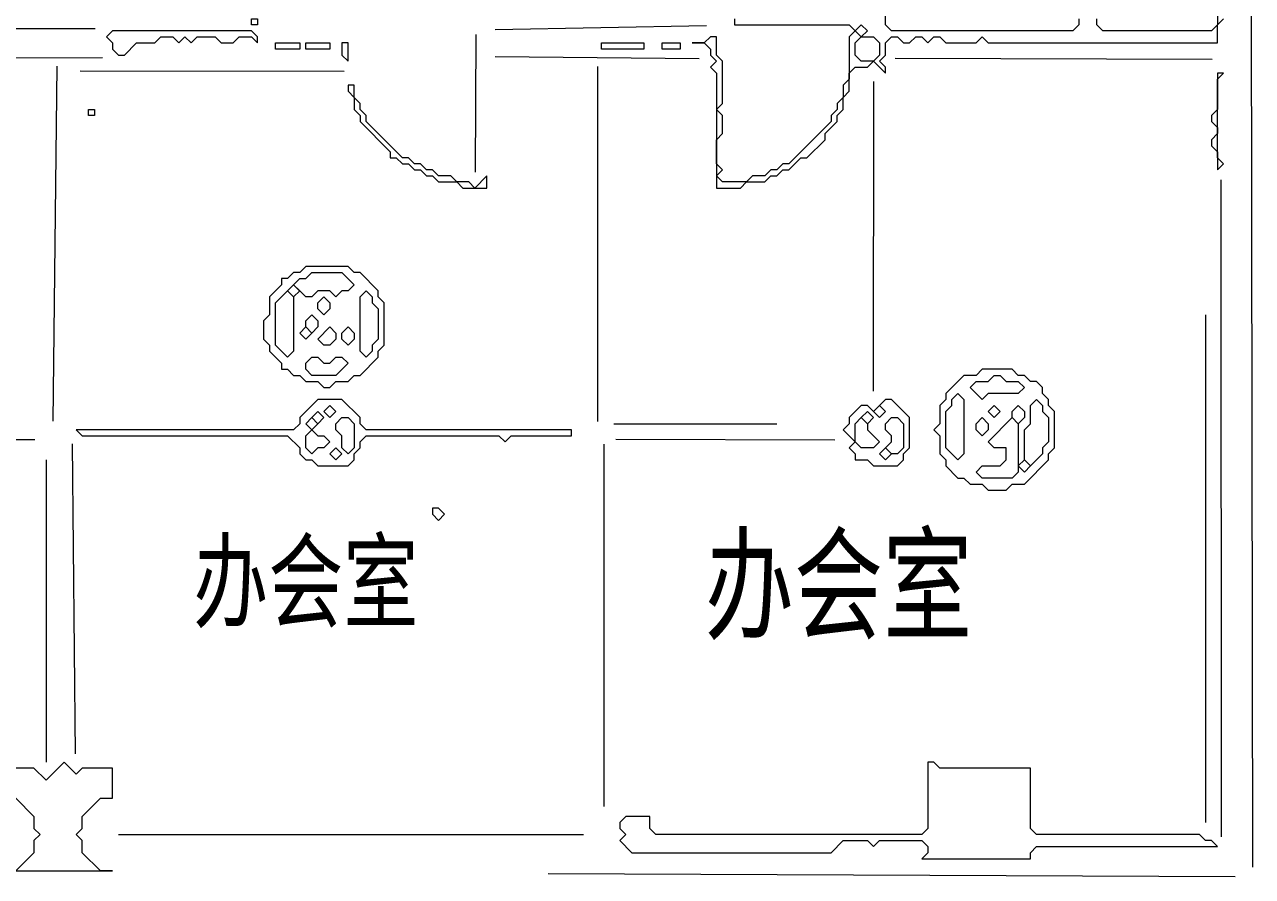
# Model space of a CAD drawing. Extents: x 10 to 1981, y 11 to 1392.
# Drawn here: x 1271.4 to 1474.8, y 456.1 to 597 of the extents above; entities that cross this region are included whole.
import ezdxf

# ---------------------------------------------------------------- set-up
doc = ezdxf.new("R2010")
doc.units = 0
for name, color, linetype, lineweight in [('OCR_TEXT', 6, 'Continuous', 0), ('TRACE_CURVE', 6, 'Continuous', 0), ('TRACE_STRAIGHT', 5, 'Continuous', 0), ('TRACE_TEXT_SYMBOL', 6, 'Continuous', 0)]:
    doc.layers.add(name, color=color, linetype=linetype, lineweight=lineweight)
doc.styles.add('wqy-unicode', font='wqy-unicode.lff')

msp = doc.modelspace()

# ---------------------------------------------------------------- linework, layer by layer
at = {"layer": 'TRACE_CURVE', "color": 6}
for points in [[(1469, 638), (1469, 597), (1468, 596), (1450, 596), (1449, 597), (1449, 598)], [(1446, 598), (1446, 597), (1445, 596), (1415, 596), (1414, 597), (1414, 611)], [(1389, 598), (1389, 597), (1408, 597), (1409, 596)], [(1415, 595), (1416, 595), (1417, 594), (1418, 594), (1419, 595), (1420, 595), (1421, 594), (1422, 595), (1423, 595), (1424, 594), (1429, 594), (1430, 595), (1431, 594), (1469, 594), (1469, 597), (1470, 598)], [(1409, 596), (1408, 595), (1408, 588), (1407, 587), (1407, 585), (1406, 584), (1406, 583), (1405, 582), (1405, 581), (1398, 574), (1397, 574), (1396, 573), (1395, 573), (1394, 572), (1392, 572), (1391, 571), (1387, 571), (1386, 572), (1387, 573), (1386, 574), (1386, 578), (1387, 579), (1387, 582), (1386, 583), (1387, 584), (1387, 591), (1386, 592), (1386, 595), (1385, 595), (1384, 594), (1382, 594), (1384, 594), (1385, 593), (1385, 592), (1386, 591), (1385, 590), (1386, 589), (1386, 570), (1390, 570), (1391, 571), (1394, 571), (1395, 572), (1396, 572), (1397, 573), (1398, 573), (1400, 575), (1401, 575), (1404, 578), (1404, 579), (1406, 581), (1406, 582), (1407, 583), (1407, 585), (1408, 586), (1408, 589), (1409, 590), (1411, 590), (1412, 591), (1414, 589), (1414, 590), (1413, 591), (1414, 592), (1414, 594), (1415, 595)]]:
    msp.add_lwpolyline(points, dxfattribs=at)
for points in [[(1409, 596), (1410, 597), (1411, 596), (1410, 595)], [(1409, 594), (1410, 595), (1412, 595), (1413, 594), (1413, 592), (1412, 591), (1410, 591), (1409, 592)]]:
    msp.add_lwpolyline(points, close=True, dxfattribs=at)
at = {"layer": 'TRACE_STRAIGHT', "color": 5}
for p, q in [((1474.51, 645.12), (1474.77, 457.62)), ((1235.62, 596.38), (1283.12, 596.38)), ((1349.38, 596.24), (1384.39, 596.89)), ((1346.1, 572.63), (1346.2, 595.39)), ((1349.38, 591.79), (1383.13, 591.41)), ((1233.12, 591.39), (1284.37, 591.61)), ((1276.18, 531.4), (1276.85, 590.15)), ((1366.3, 590.12), (1366.31, 531.37)), ((1415.63, 591.5), (1468.12, 591.32)), ((1280.62, 589.38), (1324.37, 589.35)), ((1412.02, 536.37), (1412.06, 587.63)), ((1469.56, 571.38), (1469.57, 462.62)), ((1467, 549), (1467, 465)), ((1369, 531), (1396, 531)), ((1243.12, 528.39), (1273.13, 528.38)), ((1279.32, 527.64), (1279.8, 476.38)), ((1367.38, 527.63), (1367.38, 467.63)), ((1369.37, 528.41), (1405.63, 528.34)), ((1275, 525), (1275, 475)), ((1287, 463), (1364, 463)), ((1358.13, 456.58), (1471.88, 456.08))]:
    msp.add_line(p, q, dxfattribs=at)
at = {"layer": 'TRACE_TEXT_SYMBOL', "color": 6}
for points in [[(1309, 598), (1310, 598), (1310, 597), (1309, 597)], [(1286, 596), (1285, 595), (1286, 594), (1286, 593), (1287, 592), (1288, 592), (1290, 594), (1293, 594), (1294, 595), (1296, 595), (1297, 594), (1298, 595), (1299, 594), (1300, 595), (1303, 595), (1304, 594), (1306, 594), (1307, 595), (1309, 595), (1310, 594), (1310, 595), (1309, 596)], [(1313, 594), (1317, 594), (1317, 593), (1313, 593)], [(1318, 594), (1322, 594), (1322, 593), (1318, 593)], [(1324, 594), (1324, 592), (1325, 591), (1325, 594)], [(1367, 594), (1374, 594), (1374, 593), (1367, 593)], [(1377, 594), (1380, 594), (1380, 593), (1377, 593)], [(1469, 589), (1469, 583), (1468, 582), (1468, 581), (1469, 580), (1469, 579), (1468, 578), (1468, 577), (1469, 576), (1469, 573), (1470, 574), (1469, 575), (1469, 588), (1470, 589)], [(1325, 587), (1325, 586), (1326, 585), (1326, 583), (1327, 582), (1327, 581), (1332, 576), (1332, 575), (1333, 575), (1334, 574), (1335, 574), (1336, 573), (1337, 573), (1338, 572), (1339, 572), (1340, 571), (1343, 571), (1344, 570), (1348, 570), (1348, 572), (1346, 570), (1345, 571), (1343, 571), (1342, 572), (1340, 572), (1339, 573), (1338, 573), (1337, 574), (1336, 574), (1335, 575), (1334, 575), (1328, 581), (1328, 582), (1327, 583), (1327, 584), (1326, 585), (1326, 587)], [(1282, 583), (1283, 583), (1283, 582), (1282, 582)], [(1318, 557), (1317, 556), (1316, 556), (1315, 555), (1314, 555), (1314, 554), (1312, 552), (1312, 549), (1311, 548), (1311, 545), (1312, 544), (1312, 543), (1314, 541), (1314, 540), (1315, 540), (1316, 539), (1317, 539), (1318, 538), (1320, 538), (1321, 537), (1322, 537), (1323, 538), (1325, 538), (1326, 539), (1327, 539), (1330, 542), (1330, 543), (1331, 544), (1331, 551), (1330, 552), (1330, 553), (1327, 556), (1326, 556), (1325, 557)], [(1318, 555), (1319, 556), (1324, 556), (1326, 554), (1325, 553), (1324, 553), (1323, 552), (1322, 553), (1320, 553), (1319, 552), (1318, 552), (1316, 554), (1317, 555)], [(1315, 553), (1316, 554), (1317, 553), (1316, 552)], [(1315, 553), (1316, 552), (1316, 543), (1315, 542), (1313, 544), (1313, 551)], [(1320, 551), (1321, 552), (1322, 551), (1322, 550), (1321, 549), (1320, 550)], [(1327, 552), (1328, 553), (1329, 552), (1329, 551), (1330, 550), (1330, 545), (1329, 544), (1329, 543), (1328, 542), (1327, 543)], [(1318, 548), (1319, 549), (1320, 548), (1320, 547), (1319, 546), (1318, 547)], [(1317, 546), (1318, 547), (1319, 546), (1318, 545)], [(1322, 547), (1323, 546), (1323, 545), (1322, 544), (1321, 544), (1320, 545)], [(1324, 546), (1325, 547), (1326, 546), (1326, 545), (1325, 544), (1324, 545)], [(1318, 541), (1319, 542), (1320, 542), (1321, 541), (1322, 541), (1323, 542), (1324, 542), (1325, 541), (1323, 539), (1319, 539), (1318, 540)], [(1430, 540), (1429, 539), (1427, 539), (1424, 536), (1424, 535), (1423, 534), (1423, 531), (1422, 530), (1423, 529), (1423, 526), (1424, 525), (1424, 524), (1426, 522), (1427, 522), (1428, 521), (1430, 521), (1431, 520), (1434, 520), (1435, 521), (1437, 521), (1441, 525), (1441, 526), (1442, 527), (1442, 533), (1441, 534), (1441, 535), (1440, 536), (1440, 537), (1439, 538), (1438, 538), (1437, 539), (1436, 539), (1435, 540)], [(1431, 538), (1432, 539), (1433, 539), (1434, 538), (1436, 538), (1437, 537), (1436, 536), (1431, 536), (1430, 535), (1428, 537), (1429, 538)], [(1320, 535), (1317, 532), (1317, 531), (1316, 530), (1280, 530), (1281, 529), (1315, 529), (1317, 527), (1317, 526), (1318, 525), (1319, 525), (1320, 524), (1325, 524), (1326, 525), (1326, 526), (1327, 527), (1327, 528), (1328, 529), (1350, 529), (1351, 528), (1352, 529), (1362, 529), (1362, 530), (1328, 530), (1327, 531), (1327, 532), (1324, 535)], [(1414, 535), (1412, 533), (1411, 534), (1410, 534), (1408, 532), (1408, 531), (1407, 530), (1409, 528), (1408, 527), (1409, 526), (1409, 525), (1411, 525), (1412, 524), (1416, 524), (1417, 525), (1417, 526), (1418, 527), (1418, 532), (1415, 535)], [(1425, 535), (1426, 536), (1427, 535), (1427, 526), (1426, 525), (1424, 527), (1424, 533), (1425, 534)], [(1438, 534), (1439, 535), (1440, 534), (1440, 533), (1441, 532), (1441, 528), (1440, 527), (1440, 526), (1438, 524), (1437, 525), (1437, 530), (1438, 531)], [(1319, 532), (1320, 533), (1321, 532), (1320, 531)], [(1321, 533), (1322, 534), (1323, 533), (1322, 532)], [(1410, 532), (1411, 533), (1412, 532), (1411, 531)], [(1412, 533), (1413, 534), (1414, 533), (1413, 532)], [(1431, 533), (1432, 534), (1433, 533), (1432, 532)], [(1435, 533), (1436, 534), (1437, 533), (1437, 532), (1436, 531), (1435, 532)], [(1318, 531), (1319, 532), (1320, 531), (1319, 530)], [(1323, 531), (1324, 532), (1325, 532), (1326, 531), (1326, 527), (1325, 526), (1324, 527), (1324, 529), (1323, 530)], [(1409, 531), (1410, 532), (1411, 531), (1411, 530), (1413, 528), (1412, 527), (1410, 527), (1409, 528)], [(1414, 531), (1415, 532), (1416, 532), (1417, 531), (1417, 527), (1416, 526), (1415, 526), (1414, 527), (1415, 528), (1415, 529), (1414, 530)], [(1435, 532), (1436, 531), (1436, 523), (1435, 522), (1430, 522), (1429, 523), (1430, 524), (1433, 524), (1434, 525), (1434, 527), (1432, 527), (1431, 528)], [(1429, 531), (1430, 532), (1431, 531), (1431, 530), (1430, 529), (1429, 530)], [(1318, 529), (1319, 530), (1320, 529), (1321, 529), (1322, 528), (1321, 527), (1320, 527), (1319, 526), (1318, 527)], [(1322, 526), (1323, 527), (1324, 526), (1323, 525)], [(1413, 526), (1414, 527), (1415, 526), (1414, 525)], [(1436, 524), (1437, 525), (1438, 524), (1437, 523)], [(1339, 517), (1339, 516), (1340, 515), (1341, 516), (1340, 517)], [(1421, 475), (1421, 464), (1420, 463), (1376, 463), (1375, 464), (1375, 466), (1371, 466), (1370, 465), (1370, 464), (1371, 463), (1370, 462), (1372, 460), (1405, 460), (1407, 462), (1411, 462), (1412, 461), (1413, 462), (1420, 462), (1421, 461), (1421, 460), (1420, 459), (1438, 459), (1438, 460), (1439, 461), (1469, 461), (1468, 462), (1467, 462), (1466, 463), (1439, 463), (1438, 464), (1438, 474), (1423, 474), (1422, 475)]]:
    msp.add_lwpolyline(points, close=True, dxfattribs=at)
for points in [[(1269, 457), (1286, 457), (1284, 457), (1281, 460), (1281, 462), (1280, 463), (1281, 464), (1281, 466), (1284, 469), (1286, 469), (1286, 474), (1281, 474), (1280, 473), (1278, 475), (1275, 472), (1273, 474), (1268, 474)], [(1270, 469), (1273, 466), (1273, 464), (1274, 463), (1273, 462), (1273, 460), (1270, 457)]]:
    msp.add_lwpolyline(points, dxfattribs=at)

# ---------------------------------------------------------------- texts
at = {"layer": 'OCR_TEXT', "color": 6, "style": 'wqy-unicode', "width": 0.72}
for height, p in [(12.654, (1299.36, 498.59)), (15.026, (1384.08, 496.89))]:
    msp.add_text('办会室', height=height, dxfattribs=at).set_placement(p)

doc.saveas('drawing.dxf')
